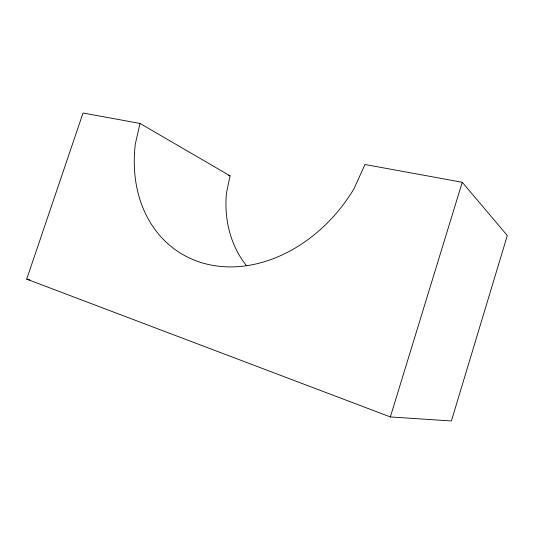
<?xml version="1.0" encoding="UTF-8"?>
<svg xmlns="http://www.w3.org/2000/svg" width="534" height="534" viewBox="0 0 534 534"><rect width="100%" height="100%" fill="white"/><g stroke="black" fill="none" stroke-linecap="round" stroke-linejoin="round"><path stroke-width="0.8" d="M140.001 123.427L135.336 143.946A141.737 112.314 -56.7 0 0 210.343 264.904A141.737 112.314 -56.7 0 0 354.129 188.535L364.942 164.499L462.25 182.268L507.3 235.534L451.404 420.972L390.354 416.934L26.7 279.142L83.024 113.028L140.001 123.427L230.067 175.86L226.469 193.088A115.791 99.437 -53.9 0 0 246.294 265.451M390.354 416.934L462.25 182.268M228.439 175.512L230.067 175.86M26.7 279.142L29.931 279.923"/></g></svg>
